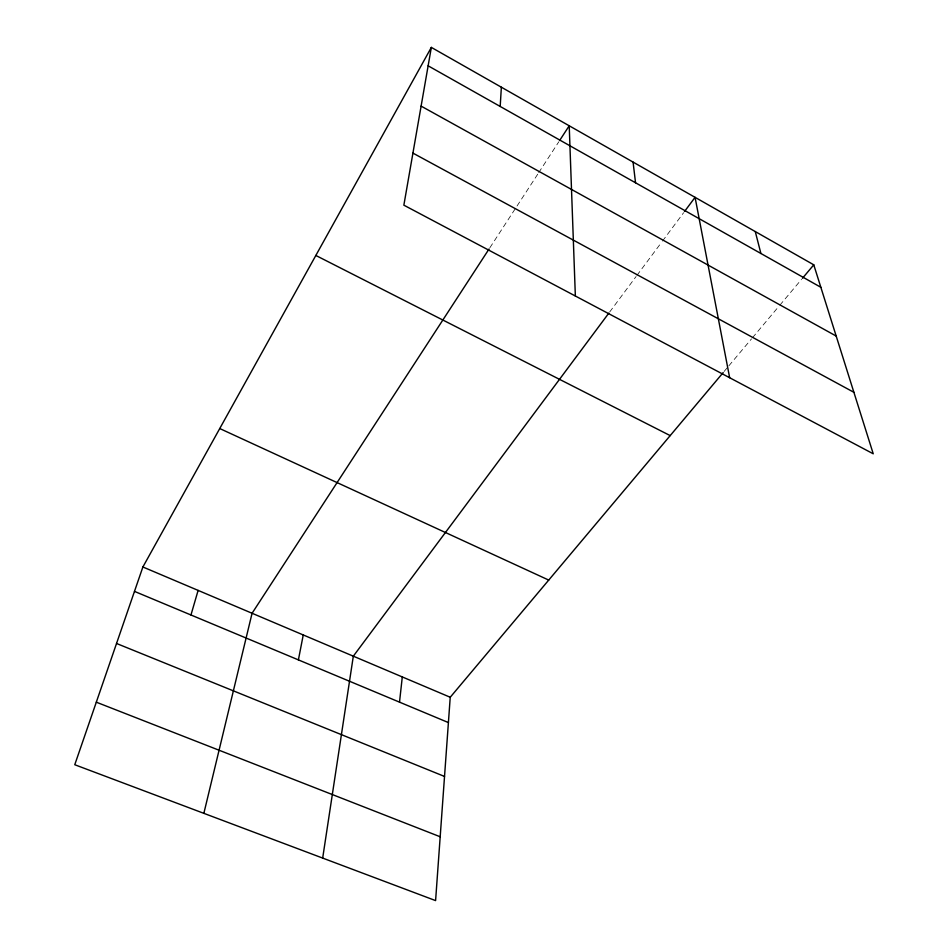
<?xml version="1.0" encoding="UTF-8"?>
<svg xmlns="http://www.w3.org/2000/svg" width="948" height="948" viewBox="0 0 948 948"><rect width="100%" height="100%" fill="white"/><g stroke="black" fill="none" stroke-linecap="round" stroke-linejoin="round"><path stroke-width="0.71" stroke-dasharray="4.74 3.56" d="M489.879 247.736L537.931 173.875M538.725 172.643L558.787 141.809M609.671 311.999L636.072 276.543M636.949 275.37L661.609 242.261M662.486 241.076L683.626 212.708M724.13 371.45L727.91 366.947M728.858 365.821L751.527 338.863M752.475 337.737L778.877 306.322M779.825 305.209L801.51 279.399"/><path stroke-width="1.42" d="M500.189 106.449L501.362 87.204M723.182 372.576L450.229 697.254L435.594 900.6L74.762 764.728L142.887 566.987L431.34 47.4L813.775 264.824L873.238 453.796L403.86 205.171L431.34 47.4M399.511 702.148L402.296 676.943M322.676 858.082L353.32 656.182L608.782 313.184M298.395 659.891L303.253 634.959M203.856 813.337L252.073 613.273L489.073 248.957M190.963 614.979L198.12 590.403M559.581 140.577L569.215 125.788L575.353 296.013M684.503 211.523L695.074 197.338L729.652 377.731M802.458 278.285L813.775 264.824M96.317 702.184L440.18 836.764M116.533 643.479L444.529 776.448M134.486 591.386L448.404 722.577M142.887 566.987L450.229 697.254M219.746 428.543L548.726 580.081M315.838 255.462L670.189 435.606M412.937 153.114L853.887 392.306M421.113 106.117L836.195 336.066M428.141 65.815L820.838 287.291M755.272 231.561L760.9 253.483M633.074 162.096L635.539 182.786"/></g></svg>
